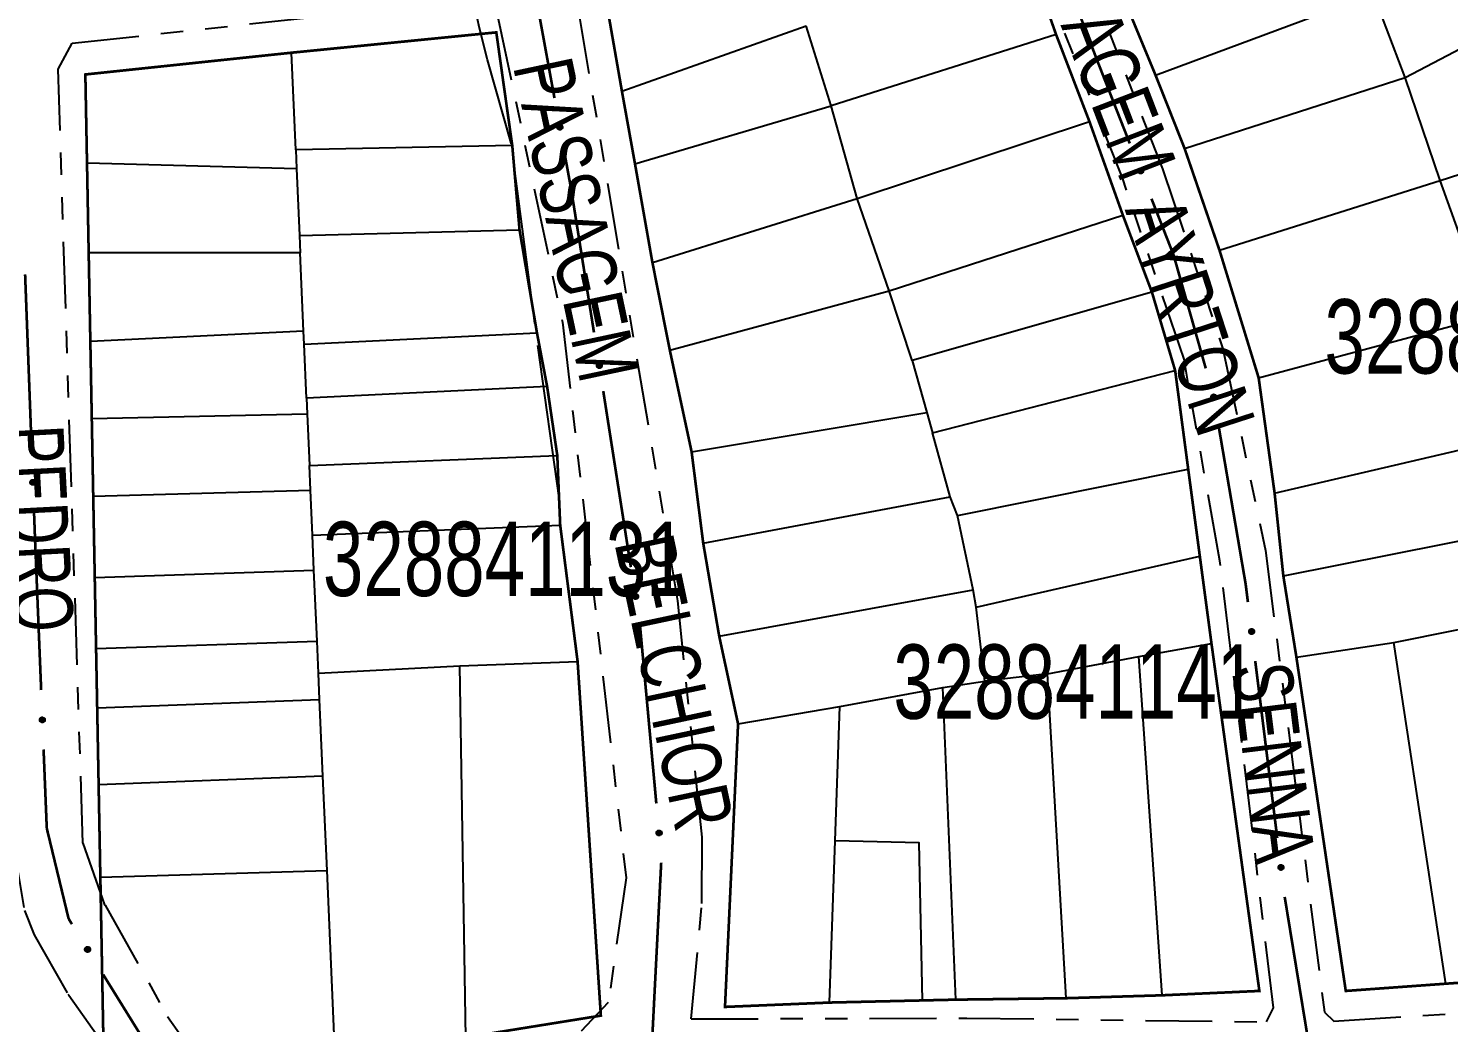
# Model space of a CAD drawing. Extents: x 203604 to 204690, y 4848469 to 4850418.
# Drawn here: x 203683.2 to 203778.7, y 4849737 to 4849803.9 of the extents above; entities that cross this region are included whole.
import ezdxf

# ---------------------------------------------------------------- set-up
doc = ezdxf.new("R2010")
doc.units = 0
doc.header["$LTSCALE"] = 1.5
doc.header["$MEASUREMENT"] = 0
doc.linetypes.add('TRACO_05', pattern=[11, 7, -1, 0.5, -1, 0.5, -1])
doc.linetypes.add('TRACO_25', pattern=[8, 3, -1, 1, -1, 1, -1])
for name, color, linetype in [('CD_MALHA_LOTES', 7, 'CONTINUOUS'), ('CD_TXT_QUADRA', 2, 'CONTINUOUS'), ('HD-VALAS-DRENOS', 170, 'CONTINUOUS'), ('RU-QUADRA', 210, 'CONTINUOUS'), ('SV-EIXO-RUA-N-PAV', 6, 'CONTINUOUS'), ('SV-RUA-NAO-PAV', 7, 'CONTINUOUS'), ('SV-TXT-VIA-ATUAL', 250, 'CONTINUOUS')]:
    doc.layers.add(name, color=color, linetype=linetype)
doc.styles.add('ARIAL', font='ARIAL.SHX')

msp = doc.modelspace()

# ---------------------------------------------------------------- linework, layer by layer
at = {"layer": 'CD_MALHA_LOTES', "linetype": 'Continuous', "flags": 128}
for points in [[(203750.369508, 4849809.052712), (203752.323382, 4849803.484172)], [(203775.818716, 4849800.602208), (203788.909671, 4849807.489613)], [(203759.0154, 4849800.748748), (203756.670752, 4849806.414982)], [(203759.0154, 4849800.748748), (203773.669454, 4849806.219595)], [(203775.818716, 4849800.602208), (203773.669454, 4849806.219595)], [(203722.038337, 4849805.82882), (203723.112968, 4849799.674118)], [(203700.887653, 4849802.263), (203714.662463, 4849803.630712)], [(203714.662463, 4849803.630712), (203715.737094, 4849796.010604)], [(203723.112968, 4849799.674118), (203735.520067, 4849804.070334)], [(203737.18086, 4849798.697181), (203735.520067, 4849804.070334)], [(203752.323382, 4849803.484172), (203737.18086, 4849798.697181)], [(203754.570337, 4849797.62255), (203752.323382, 4849803.484172)], [(203700.887653, 4849802.263), (203687.015148, 4849800.797595)], [(203701.17068, 4849795.729784), (203700.887653, 4849802.263)], [(203687.015148, 4849800.797595), (203687.126418, 4849794.840358)], [(203760.969274, 4849795.815217), (203759.0154, 4849800.748748)], [(203760.969274, 4849795.815217), (203775.818716, 4849800.602208)], [(203778.163364, 4849793.665955), (203775.818716, 4849800.602208)], [(203723.112968, 4849799.674118), (203723.992211, 4849794.789433)], [(203723.992211, 4849794.789433), (203737.18086, 4849798.697181)], [(203738.939346, 4849792.444784), (203737.18086, 4849798.697181)], [(203738.939346, 4849792.444784), (203754.570337, 4849797.62255)], [(203756.817292, 4849791.321307), (203754.570337, 4849797.62255)], [(203778.163364, 4849793.665955), (203792.719725, 4849798.355253)], [(203715.737094, 4849796.010604), (203701.17068, 4849795.729784)], [(203701.17068, 4849795.729784), (203701.225779, 4849794.457921)], [(203716.225563, 4849790.34437), (203715.737094, 4849796.010604)], [(203763.313923, 4849788.976658), (203760.969274, 4849795.815217)], [(203687.126418, 4849794.840358), (203701.225779, 4849794.457921)], [(203687.126418, 4849794.840358), (203687.239581, 4849788.781813)], [(203723.992211, 4849794.789433), (203725.164536, 4849788.146262)], [(203701.225779, 4849794.457921), (203701.420645, 4849789.959756)], [(203763.313923, 4849788.976658), (203778.163364, 4849793.665955)], [(203779.921851, 4849788.781271), (203778.163364, 4849793.665955)], [(203725.164536, 4849788.146262), (203738.939346, 4849792.444784)], [(203741.088608, 4849786.241235), (203738.939346, 4849792.444784)], [(203741.088608, 4849786.241235), (203756.817292, 4849791.321307)], [(203758.771166, 4849786.143541), (203756.817292, 4849791.321307)], [(203701.420645, 4849789.959756), (203716.225563, 4849790.34437)], [(203701.420645, 4849789.959756), (203701.471337, 4849788.789628)], [(203716.225563, 4849790.34437), (203717.397887, 4849783.408118)], [(203765.951653, 4849780.379613), (203763.313923, 4849788.976658)], [(203701.471337, 4849788.789628), (203687.239581, 4849788.781813)], [(203687.239581, 4849788.781813), (203687.350919, 4849782.820928)], [(203701.699814, 4849783.515602), (203701.471337, 4849788.789628)], [(203725.164536, 4849788.146262), (203726.33686, 4849782.235793)], [(203726.33686, 4849782.235793), (203741.088608, 4849786.241235)], [(203742.651707, 4849781.551937), (203741.088608, 4849786.241235)], [(203758.771166, 4849786.143541), (203742.651707, 4849781.551937)], [(203760.334265, 4849780.868082), (203758.771166, 4849786.143541)], [(203765.951653, 4849780.379613), (203781.582644, 4849784.580442)], [(203701.699814, 4849783.515602), (203687.350919, 4849782.820928)], [(203701.737833, 4849782.638006), (203701.699814, 4849783.515602)], [(203701.737833, 4849782.638006), (203717.397887, 4849783.408118)], [(203717.397887, 4849783.408118), (203718.081743, 4849779.793451)], [(203687.447597, 4849777.644968), (203687.350919, 4849782.820928)], [(203701.894681, 4849779.017437), (203701.737833, 4849782.638006)], [(203726.33686, 4849782.235793), (203727.802265, 4849775.397235)], [(203742.651707, 4849781.551937), (203743.628644, 4849778.034964)], [(203744.019418, 4849776.667253), (203760.334265, 4849780.868082)], [(203761.213508, 4849774.22491), (203760.334265, 4849780.868082)], [(203767.026283, 4849772.612964), (203765.951653, 4849780.379613)], [(203718.081743, 4849779.793451), (203701.894681, 4849779.017437)], [(203718.765599, 4849775.153), (203718.081743, 4849779.793451)], [(203701.894681, 4849779.017437), (203701.941148, 4849777.94482)], [(203687.447597, 4849777.644968), (203701.941148, 4849777.94482)], [(203687.545254, 4849772.41653), (203687.447597, 4849777.644968)], [(203701.941148, 4849777.94482), (203702.091842, 4849774.466293)], [(203727.802265, 4849775.397235), (203743.628644, 4849778.034964)], [(203743.628644, 4849778.034964), (203744.019418, 4849776.667253)], [(203745.191743, 4849772.36873), (203744.019418, 4849776.667253)], [(203767.026283, 4849772.612964), (203784.220373, 4849776.618406)], [(203702.091842, 4849774.466293), (203718.765599, 4849775.153)], [(203718.765599, 4849775.153), (203718.960986, 4849770.463703)], [(203727.802265, 4849775.397235), (203728.583815, 4849769.242532)], [(203702.163655, 4849772.808611), (203702.091842, 4849774.466293)], [(203745.680211, 4849771.098712), (203761.213508, 4849774.22491)], [(203761.995058, 4849768.363289), (203761.213508, 4849774.22491)], [(203687.545254, 4849772.41653), (203702.163655, 4849772.808611)], [(203702.294974, 4849769.777331), (203702.163655, 4849772.808611)], [(203687.647438, 4849766.945767), (203687.545254, 4849772.41653)], [(203728.583815, 4849769.242532), (203745.191743, 4849772.36873)], [(203745.680211, 4849771.098712), (203745.191743, 4849772.36873)], [(203767.612445, 4849767.044424), (203767.026283, 4849772.612964)], [(203746.754842, 4849766.116334), (203745.680211, 4849771.098712)], [(203702.294974, 4849769.777331), (203718.960986, 4849770.463703)], [(203718.960986, 4849770.463703), (203720.13331, 4849761.280496)], [(203767.612445, 4849767.044424), (203785.783472, 4849770.659091)], [(203702.39654, 4849767.43285), (203702.294974, 4849769.777331)], [(203728.583815, 4849769.242532), (203729.658445, 4849762.990136)], [(203746.950229, 4849764.944009), (203761.995058, 4849768.363289)], [(203762.776608, 4849762.501667), (203761.995058, 4849768.363289)], [(203687.647438, 4849766.945767), (203702.39654, 4849767.43285)], [(203702.604079, 4849762.642153), (203702.39654, 4849767.43285)], [(203768.491689, 4849761.573577), (203767.612445, 4849767.044424)], [(203687.736853, 4849762.158621), (203687.647438, 4849766.945767)], [(203729.658445, 4849762.990136), (203746.754842, 4849766.116334)], [(203746.950229, 4849764.944009), (203746.754842, 4849766.116334)], [(203775.037166, 4849762.550514), (203787.639653, 4849765.09055)], [(203747.536391, 4849759.961631), (203746.950229, 4849764.944009)], [(203687.736853, 4849762.158621), (203702.604079, 4849762.642153)], [(203702.697197, 4849760.492694), (203702.604079, 4849762.642153)], [(203729.658445, 4849762.990136), (203730.928463, 4849757.079667)], [(203757.891923, 4849761.622424), (203762.776608, 4849762.501667)], [(203762.776608, 4849762.501667), (203766.000499, 4849739.104028)], [(203768.491689, 4849761.573577), (203775.037166, 4849762.550514)], [(203778.554139, 4849739.592496), (203775.037166, 4849762.550514)], [(203687.811675, 4849758.152753), (203687.736853, 4849762.158621)], [(203712.220121, 4849760.987415), (203720.13331, 4849761.280496)], [(203720.13331, 4849761.280496), (203721.696409, 4849737.443235)], [(203751.73722, 4849760.4501), (203757.891923, 4849761.622424)], [(203759.455022, 4849738.810946), (203757.891923, 4849761.622424)], [(203771.813274, 4849739.104028), (203768.491689, 4849761.573577)], [(203702.697197, 4849760.492694), (203712.220121, 4849760.987415)], [(203702.773417, 4849758.733277), (203702.697197, 4849760.492694)], [(203712.610896, 4849735.977829), (203712.220121, 4849760.987415)], [(203751.73722, 4849760.4501), (203747.536391, 4849759.961631)], [(203753.007238, 4849738.615559), (203751.73722, 4849760.4501)], [(203737.767022, 4849758.251991), (203744.703274, 4849759.522009)], [(203744.703274, 4849759.522009), (203747.536391, 4849759.961631)], [(203745.582517, 4849738.517865), (203744.703274, 4849759.522009)], [(203687.811675, 4849758.152753), (203702.773417, 4849758.733277)], [(203702.99767, 4849753.556762), (203702.773417, 4849758.733277)], [(203687.908421, 4849752.973145), (203687.811675, 4849758.152753)], [(203730.928463, 4849757.079667), (203737.767022, 4849758.251991)], [(203737.456508, 4849749.202714), (203737.767022, 4849758.251991)], [(203730.928463, 4849757.079667), (203730.04922, 4849738.029397)], [(203702.99767, 4849753.556762), (203687.908421, 4849752.973145)], [(203688.024286, 4849746.769934), (203687.908421, 4849752.973145)], [(203703.272798, 4849747.205894), (203702.99767, 4849753.556762)], [(203737.083166, 4849738.322478), (203737.456508, 4849749.202714)], [(203743.339685, 4849738.466306), (203743.120622, 4849749.080008), (203737.456508, 4849749.202714)], [(203688.024286, 4849746.769934), (203703.272798, 4849747.205894)], [(203703.818464, 4849734.610118), (203703.272798, 4849747.205894)], [(203688.285166, 4849732.802784), (203688.024286, 4849746.769934)], [(203795.357454, 4849740.76482), (203778.554139, 4849739.592496)], [(203778.554139, 4849739.592496), (203771.813274, 4849739.104028)], [(203730.04922, 4849738.029397), (203737.083166, 4849738.322478)], [(203737.083166, 4849738.322478), (203743.339685, 4849738.466306)], [(203743.339685, 4849738.466306), (203745.582517, 4849738.517865)], [(203745.582517, 4849738.517865), (203753.007238, 4849738.615559)], [(203753.007238, 4849738.615559), (203759.455022, 4849738.810946)], [(203766.000499, 4849739.104028), (203759.455022, 4849738.810946)], [(203721.696409, 4849737.443235), (203712.610896, 4849735.977829)]]:
    msp.add_lwpolyline(points, dxfattribs=at)
at = {"layer": 'HD-VALAS-DRENOS', "linetype": 'TRACO_05'}
msp.add_polyline3d([(203718.92, 4849772.15, 6), (203717.23, 4849784.23, 5.94), (203715.66, 4849796.18, 5.87), (203714.07, 4849801.78, 5.88), (203713.53, 4849803.91, 5.88), (203713, 4849806.31, 5.88), (203711.25, 4849813.3, 5.86)], dxfattribs=at)
at = {"layer": 'RU-QUADRA', "linetype": 'Continuous', "const_width": 0.18, "flags": 128}
for points in [[(203782.657274, 4849821.069036), (203778.554139, 4849831.522262), (203765.951653, 4849826.735271), (203750.80913, 4849820.678262), (203753.935328, 4849813.058154), (203756.670752, 4849806.414982), (203759.0154, 4849800.748748), (203760.969274, 4849795.815217), (203763.313923, 4849788.976658), (203765.951653, 4849780.379613), (203767.026283, 4849772.612964), (203767.612445, 4849767.044424), (203768.491689, 4849761.573577), (203771.813274, 4849739.104028), (203778.554139, 4849739.592496), (203795.357454, 4849740.76482)], [(203722.038337, 4849805.82882), (203723.112968, 4849799.674118), (203723.992211, 4849794.789433), (203725.164536, 4849788.146262), (203726.33686, 4849782.235793), (203727.802265, 4849775.397235), (203728.583815, 4849769.242532), (203729.658445, 4849762.990136), (203730.928463, 4849757.079667), (203730.04922, 4849738.029397), (203737.083166, 4849738.322478), (203745.582517, 4849738.517865), (203753.007238, 4849738.615559), (203759.455022, 4849738.810946), (203766.000499, 4849739.104028), (203762.776608, 4849762.501667), (203761.995058, 4849768.363289), (203761.213508, 4849774.22491), (203760.334265, 4849780.868082), (203758.771166, 4849786.143541), (203756.817292, 4849791.321307), (203754.570337, 4849797.62255), (203752.323382, 4849803.484172), (203750.369508, 4849809.052712)]]:
    msp.add_lwpolyline(points, dxfattribs=at)
msp.add_lwpolyline([(203714.662463, 4849803.630712), (203715.737094, 4849796.010604), (203716.225563, 4849790.34437), (203717.397887, 4849783.408118), (203718.081743, 4849779.793451), (203718.765599, 4849775.153), (203718.960986, 4849770.463703), (203720.13331, 4849761.280496), (203721.696409, 4849737.443235), (203712.610896, 4849735.977829), (203703.818464, 4849734.610118), (203688.285166, 4849732.802784), (203688.024286, 4849746.769934), (203687.908421, 4849752.973145), (203687.811675, 4849758.152753), (203687.736853, 4849762.158621), (203687.647438, 4849766.945767), (203687.545254, 4849772.41653), (203687.447597, 4849777.644968), (203687.350919, 4849782.820928), (203687.239581, 4849788.781813), (203687.126418, 4849794.840358), (203687.015148, 4849800.797595), (203700.887653, 4849802.263)], close=True, dxfattribs=at)
at = {"layer": 'SV-EIXO-RUA-N-PAV', "const_width": 0.18}
for points in [[(203716.63, 4849809.85), (203718.575829, 4849799.211114)], [(203752.942917, 4849807.344182), (203755.089664, 4849801.741372)], [(203755.089664, 4849801.741372), (203755.14, 4849801.61)], [(203755.14, 4849801.61), (203757.28052, 4849796.155668)], [(203719.295483, 4849795.276385), (203719.65531, 4849793.30902)], [(203719.65531, 4849793.30902), (203719.71, 4849793.01)], [(203719.71, 4849793.01), (203721.234289, 4849783.434544)], [(203758.741797, 4849792.432139), (203760.203074, 4849788.70861)], [(203760.203074, 4849788.70861), (203760.23, 4849788.64)], [(203760.23, 4849788.64), (203762.393604, 4849781.014714)], [(203683.411603, 4849775.342311), (203682.962566, 4849787.333907)], [(203721.858891, 4849779.483614), (203723.716169, 4849767.628214)], [(203763.261479, 4849777.115846), (203764.946825, 4849767.258889)], [(203683.63, 4849769.51), (203683.561282, 4849771.345112)], [(203683.636636, 4849769.346533), (203683.63, 4849769.51)], [(203684.042263, 4849759.354763), (203683.636636, 4849769.346533)], [(203764.946825, 4849767.258889), (203765.08, 4849766.48)], [(203765.08, 4849766.48), (203765.229351, 4849765.279446)], [(203724.333103, 4849763.676146), (203725.428448, 4849751.726241)], [(203765.723153, 4849761.310043), (203767.204557, 4849749.401834)], [(203684.42, 4849750.05), (203684.204514, 4849755.358055)], [(203684.581332, 4849749.381623), (203684.42, 4849750.05)], [(203685.89, 4849743.96), (203684.581332, 4849749.381623)], [(203725.75686, 4849747.742197), (203725.146002, 4849735.757755)], [(203767.704017, 4849745.433246), (203769.319069, 4849735.564527)], [(203686.112625, 4849743.600711), (203685.89, 4849743.96)], [(203694.54, 4849730), (203688.219469, 4849740.200534)]]:
    msp.add_lwpolyline(points, dxfattribs=at)
at = {"layer": 'SV-EIXO-RUA-N-PAV'}
for points in [[(203719.01809, 4849797.40489), (203719.058721, 4849797.377666), (203719.088075, 4849797.34596), (203719.104946, 4849797.312469), (203719.112137, 4849797.278986), (203719.115636, 4849797.243903), (203719.11136, 4849797.207754), (203719.097727, 4849797.168684), (203719.070703, 4849797.127734), (203719.036247, 4849797.099799), (203719.004297, 4849797.081502), (203718.969815, 4849797.071993), (203718.935677, 4849797.069165), (203718.898274, 4849797.074848), (203718.858815, 4849797.089051), (203718.818296, 4849797.117221), (203718.789732, 4849797.148502), (203718.774264, 4849797.181325), (203718.764924, 4849797.216051), (203718.761781, 4849797.251911), (203718.766183, 4849797.287371), (203718.780555, 4849797.327075), (203718.808888, 4849797.366699), (203718.839762, 4849797.395544), (203718.872359, 4849797.411469), (203718.906754, 4849797.419894), (203718.941899, 4849797.423832), (203718.978416, 4849797.421046), (203719.01809, 4849797.40489)], [(203758.061142, 4849794.467868), (203758.106241, 4849794.448946), (203758.141133, 4849794.423461), (203758.164117, 4849794.393829), (203758.177599, 4849794.362349), (203758.187765, 4849794.328589), (203758.190505, 4849794.292291), (203758.184621, 4849794.251331), (203758.165958, 4849794.205956), (203758.137502, 4849794.171929), (203758.109657, 4849794.147842), (203758.07764, 4849794.131893), (203758.044679, 4849794.122567), (203758.00688, 4849794.120968), (203757.965429, 4849794.127335), (203757.920258, 4849794.147207), (203757.886222, 4849794.172426), (203757.864744, 4849794.201671), (203757.848914, 4849794.23396), (203757.838949, 4849794.26855), (203757.836465, 4849794.304196), (203757.842951, 4849794.34592), (203757.863155, 4849794.390244), (203757.88792, 4849794.424477), (203757.916856, 4849794.446361), (203757.948995, 4849794.46123), (203757.982732, 4849794.471837), (203758.019105, 4849794.47611), (203758.061142, 4849794.467868)], [(203721.676516, 4849781.358987), (203721.71644, 4849781.330735), (203721.744975, 4849781.298291), (203721.760987, 4849781.26438), (203721.767322, 4849781.230725), (203721.769925, 4849781.195565), (203721.764729, 4849781.159536), (203721.750104, 4849781.120826), (203721.722045, 4849781.080579), (203721.686887, 4849781.053531), (203721.654482, 4849781.036055), (203721.619769, 4849781.027428), (203721.585569, 4849781.025472), (203721.548324, 4849781.032107), (203721.50924, 4849781.047311), (203721.469452, 4849781.076505), (203721.441695, 4849781.108504), (203721.427069, 4849781.141711), (203721.418617, 4849781.176664), (203721.41639, 4849781.212592), (203721.421694, 4849781.247929), (203721.437073, 4849781.287253), (203721.466408, 4849781.326142), (203721.498007, 4849781.354191), (203721.531, 4849781.369279), (203721.565599, 4849781.376825), (203721.600833, 4849781.379865), (203721.637267, 4849781.376149), (203721.676516, 4849781.358987)], [(203763.0087, 4849779.247415), (203763.049014, 4849779.219724), (203763.077999, 4849779.18768), (203763.094482, 4849779.153996), (203763.101286, 4849779.120433), (203763.104379, 4849779.085312), (203763.099686, 4849779.049214), (203763.085602, 4849779.010304), (203763.058107, 4849778.969669), (203763.02333, 4849778.942134), (203762.991171, 4849778.924208), (203762.956582, 4849778.915098), (203762.922413, 4849778.912665), (203762.885078, 4849778.91878), (203762.845786, 4849778.933437), (203762.805595, 4849778.962074), (203762.777394, 4849778.993683), (203762.762307, 4849779.026682), (203762.753369, 4849779.061514), (203762.75064, 4849779.097408), (203762.755452, 4849779.132815), (203762.770281, 4849779.17235), (203762.79907, 4849779.211644), (203762.830276, 4849779.24013), (203762.863055, 4849779.255677), (203762.897545, 4849779.263705), (203762.932733, 4849779.267236), (203762.969216, 4849779.264028), (203763.0087, 4849779.247415)], [(203683.381816, 4849773.196013), (203683.345495, 4849773.228766), (203683.320976, 4849773.264344), (203683.309067, 4849773.299903), (203683.306737, 4849773.33407), (203683.30829, 4849773.369293), (203683.317691, 4849773.404459), (203683.33677, 4849773.441179), (203683.369371, 4849773.477844), (203683.407468, 4849773.500566), (203683.441705, 4849773.514106), (203683.477192, 4849773.518588), (203683.511384, 4849773.516506), (203683.54759, 4849773.505533), (203683.584613, 4849773.485834), (203683.620688, 4849773.452161), (203683.644486, 4849773.417117), (203683.655102, 4849773.38242), (203683.659381, 4849773.346715), (203683.657365, 4849773.310774), (203683.647938, 4849773.276307), (203683.628037, 4849773.239066), (203683.59433, 4849773.2039), (203683.559648, 4849773.179766), (203683.52511, 4849773.168666), (203683.489863, 4849773.165244), (203683.454516, 4849773.166372), (203683.418772, 4849773.17435), (203683.381816, 4849773.196013)], [(203724.112231, 4849765.811301), (203724.152155, 4849765.783049), (203724.18069, 4849765.750605), (203724.196702, 4849765.716694), (203724.203037, 4849765.683039), (203724.20564, 4849765.647879), (203724.200444, 4849765.61185), (203724.185819, 4849765.57314), (203724.15776, 4849765.532892), (203724.122603, 4849765.505845), (203724.090197, 4849765.488369), (203724.055484, 4849765.479742), (203724.021285, 4849765.477786), (203723.984039, 4849765.484421), (203723.944955, 4849765.499625), (203723.905167, 4849765.528819), (203723.87741, 4849765.560818), (203723.862784, 4849765.594025), (203723.854332, 4849765.628978), (203723.852105, 4849765.664906), (203723.85741, 4849765.700243), (203723.872789, 4849765.739567), (203723.902123, 4849765.778456), (203723.933723, 4849765.806504), (203723.966715, 4849765.821593), (203724.001314, 4849765.829138), (203724.036548, 4849765.832178), (203724.072982, 4849765.828463), (203724.112231, 4849765.811301)], [(203765.567753, 4849763.450916), (203765.606763, 4849763.421416), (203765.634258, 4849763.388085), (203765.649189, 4849763.353685), (203765.654457, 4849763.319847), (203765.655947, 4849763.284621), (203765.649613, 4849763.248775), (203765.633772, 4849763.210547), (203765.604454, 4849763.171207), (203765.568459, 4849763.145285), (203765.535516, 4849763.128842), (203765.500548, 4849763.121318), (203765.466304, 4849763.120444), (203765.429286, 4849763.128254), (203765.390703, 4849763.144686), (203765.351858, 4849763.175124), (203765.325127, 4849763.207985), (203765.311559, 4849763.241638), (203765.304217, 4849763.27684), (203765.303127, 4849763.312821), (203765.309546, 4849763.347973), (203765.326161, 4849763.386791), (203765.356711, 4849763.424732), (203765.389182, 4849763.451768), (203765.422635, 4849763.465805), (203765.457455, 4849763.472253), (203765.492768, 4849763.474177), (203765.529066, 4849763.46931), (203765.567753, 4849763.450916)], [(203684.019226, 4849757.208382), (203683.982803, 4849757.241021), (203683.958172, 4849757.276521), (203683.946152, 4849757.312043), (203683.943714, 4849757.346202), (203683.945156, 4849757.38143), (203683.954446, 4849757.416626), (203683.97341, 4849757.453405), (203684.005895, 4849757.490173), (203684.04392, 4849757.513014), (203684.078115, 4849757.526662), (203684.113588, 4849757.531255), (203684.147786, 4849757.529281), (203684.184026, 4849757.518422), (203684.221111, 4849757.49884), (203684.257292, 4849757.46528), (203684.2812, 4849757.430311), (203684.291925, 4849757.395647), (203684.296316, 4849757.359956), (203684.294413, 4849757.324009), (203684.285094, 4849757.289513), (203684.265311, 4849757.25221), (203684.231714, 4849757.216938), (203684.197109, 4849757.192694), (203684.162605, 4849757.181486), (203684.12737, 4849757.177953), (203684.092019, 4849757.17897), (203684.056251, 4849757.186836), (203684.019226, 4849757.208382)], [(203725.707511, 4849749.887719), (203725.745546, 4849749.856973), (203725.771949, 4849749.82277), (203725.785759, 4849749.787905), (203725.789929, 4849749.753914), (203725.790278, 4849749.718659), (203725.782789, 4849749.683036), (203725.765718, 4849749.645341), (203725.735143, 4849749.60697), (203725.698328, 4849749.582226), (203725.664871, 4849749.566858), (203725.629677, 4849749.560469), (203725.595423, 4849749.560703), (203725.558678, 4849749.569706), (203725.520646, 4849749.587379), (203725.482806, 4849749.619057), (203725.457152, 4849749.652766), (203725.44468, 4849749.68684), (203725.438481, 4849749.722262), (203725.438555, 4849749.758259), (203725.446109, 4849749.793184), (203725.463971, 4849749.831444), (203725.495732, 4849749.868378), (203725.529061, 4849749.894348), (203725.562951, 4849749.907296), (203725.597961, 4849749.912614), (203725.633318, 4849749.913394), (203725.66944, 4849749.907356), (203725.707511, 4849749.887719)], [(203767.542958, 4849747.573304), (203767.581968, 4849747.543804), (203767.609463, 4849747.510473), (203767.624394, 4849747.476073), (203767.629662, 4849747.442235), (203767.631152, 4849747.407009), (203767.624819, 4849747.371163), (203767.608977, 4849747.332935), (203767.579659, 4849747.293595), (203767.543664, 4849747.267673), (203767.510722, 4849747.25123), (203767.475753, 4849747.243706), (203767.441509, 4849747.242832), (203767.404492, 4849747.250642), (203767.365908, 4849747.267074), (203767.327063, 4849747.297512), (203767.300332, 4849747.330373), (203767.286764, 4849747.364026), (203767.279422, 4849747.399228), (203767.278332, 4849747.435209), (203767.284752, 4849747.47036), (203767.301367, 4849747.509179), (203767.331916, 4849747.54712), (203767.364387, 4849747.574155), (203767.39784, 4849747.588193), (203767.432661, 4849747.594641), (203767.467973, 4849747.596565), (203767.504271, 4849747.591698), (203767.542958, 4849747.573304)], [(203687.148152, 4849741.720507), (203687.100385, 4849741.731013), (203687.06148, 4849741.749811), (203687.033544, 4849741.774828), (203687.014623, 4849741.803372), (203686.998554, 4849741.834754), (203686.989333, 4849741.869968), (203686.987757, 4849741.911319), (203686.99796, 4849741.959309), (203687.019835, 4849741.997898), (203687.042897, 4849742.026598), (203687.071525, 4849742.048042), (203687.102272, 4849742.063142), (203687.139168, 4849742.07151), (203687.181088, 4849742.072698), (203687.229096, 4849742.061271), (203687.267111, 4849742.042581), (203687.293496, 4849742.017673), (203687.314873, 4849741.988756), (203687.330894, 4849741.956521), (203687.339745, 4849741.921902), (203687.340866, 4849741.879692), (203687.328959, 4849741.832458), (203687.310751, 4849741.79433), (203687.286221, 4849741.767602), (203687.257278, 4849741.747197), (203687.225998, 4849741.730698), (203687.190986, 4849741.719955), (203687.148152, 4849741.720507)]]:
    msp.add_lwpolyline(points, close=True, dxfattribs=at)
for points in [[(203718.761781, 4849797.251911), (203718.789732, 4849797.148502)], [(203718.765388, 4849797.265486), (203718.802378, 4849797.139085)], [(203718.766183, 4849797.287371), (203718.818296, 4849797.117221)], [(203718.7767, 4849797.302234), (203718.836703, 4849797.110684)], [(203718.780555, 4849797.327075), (203718.858815, 4849797.089051)], [(203718.796917, 4849797.343385), (203718.877494, 4849797.084852)], [(203718.808888, 4849797.366699), (203718.898274, 4849797.074848)], [(203718.82373, 4849797.378806), (203718.915093, 4849797.07647)], [(203718.839762, 4849797.395544), (203718.935677, 4849797.069165)], [(203718.855928, 4849797.399954), (203718.95171, 4849797.073457)], [(203718.872359, 4849797.411469), (203718.969815, 4849797.071993)], [(203718.8896, 4849797.413048), (203718.98417, 4849797.078007)], [(203718.906754, 4849797.419894), (203719.004297, 4849797.081502)], [(203718.926086, 4849797.418334), (203719.021131, 4849797.095864)], [(203718.941899, 4849797.423832), (203719.036247, 4849797.099799)], [(203718.96087, 4849797.417761), (203719.053084, 4849797.118354)], [(203718.978416, 4849797.421046), (203719.070703, 4849797.127734)], [(203718.996636, 4849797.411818), (203719.08173, 4849797.151337)], [(203719.01809, 4849797.40489), (203719.097727, 4849797.168684)], [(203719.03962, 4849797.389162), (203719.102798, 4849797.195418)], [(203719.058721, 4849797.377666), (203719.11136, 4849797.207754)], [(203719.075532, 4849797.359664), (203719.110935, 4849797.234359)], [(203719.088075, 4849797.34596), (203719.115636, 4849797.243903)], [(203757.836465, 4849794.304196), (203757.920258, 4849794.147207)], [(203757.838949, 4849794.26855), (203757.886222, 4849794.172426)], [(203757.839884, 4849794.282565), (203757.900441, 4849794.16561)], [(203757.842951, 4849794.34592), (203757.965429, 4849794.127335)], [(203757.843934, 4849794.320801), (203757.939577, 4849794.144323)], [(203757.85588, 4849794.365066), (203757.984566, 4849794.126799)], [(203757.863155, 4849794.390244), (203758.00688, 4849794.120968)], [(203757.875398, 4849794.404975), (203758.023075, 4849794.125787)], [(203757.88792, 4849794.424477), (203758.044679, 4849794.122567)], [(203757.90294, 4849794.431907), (203758.05959, 4849794.129856)], [(203757.916856, 4849794.446361), (203758.07764, 4849794.131893)], [(203757.933473, 4849794.451219), (203758.090574, 4849794.14055)], [(203757.948995, 4849794.46123), (203758.109657, 4849794.147842)], [(203757.968267, 4849794.463408), (203758.123422, 4849794.165167)], [(203757.982732, 4849794.471837), (203758.137502, 4849794.171929)], [(203758.002515, 4849794.469519), (203758.150465, 4849794.19337)], [(203758.019105, 4849794.47611), (203758.165958, 4849794.205956)], [(203758.038756, 4849794.470549), (203758.172251, 4849794.231237)], [(203758.061142, 4849794.467868), (203758.184621, 4849794.251331)], [(203758.085289, 4849794.456562), (203758.184469, 4849794.278541)], [(203758.106241, 4849794.448946), (203758.190505, 4849794.292291)], [(203758.126194, 4849794.434504), (203758.184982, 4849794.31832)], [(203758.141133, 4849794.423461), (203758.187765, 4849794.328589)], [(203721.453846, 4849781.303141), (203721.527805, 4849781.042637)], [(203721.466408, 4849781.326142), (203721.548324, 4849781.032107)], [(203721.481554, 4849781.337867), (203721.565178, 4849781.0333)], [(203721.498007, 4849781.354191), (203721.585569, 4849781.025472)], [(203721.514281, 4849781.358187), (203721.601706, 4849781.029354)], [(203721.531, 4849781.369279), (203721.619769, 4849781.027428)], [(203721.548275, 4849781.370418), (203721.634272, 4849781.033075)], [(203721.565599, 4849781.376825), (203721.654482, 4849781.036055)], [(203721.584884, 4849781.374772), (203721.671676, 4849781.049984)], [(203721.600833, 4849781.379865), (203721.686887, 4849781.053531)], [(203721.619642, 4849781.373312), (203721.704192, 4849781.071652)], [(203721.637267, 4849781.376149), (203721.722045, 4849781.080579)], [(203721.655245, 4849781.366459), (203721.73367, 4849781.103893)], [(203721.676516, 4849781.358987), (203721.750104, 4849781.120826)], [(203721.697638, 4849781.342714), (203721.755855, 4849781.147422)], [(203721.71644, 4849781.330735), (203721.764729, 4849781.159536)], [(203721.732786, 4849781.312311), (203721.764982, 4849781.186144)], [(203721.744975, 4849781.298291), (203721.769925, 4849781.195565)], [(203721.41639, 4849781.212592), (203721.441695, 4849781.108504)], [(203721.420342, 4849781.226071), (203721.454097, 4849781.098767)], [(203721.421694, 4849781.247929), (203721.469452, 4849781.076505)], [(203721.432587, 4849781.262519), (203721.487686, 4849781.0695)], [(203721.437073, 4849781.287253), (203721.50924, 4849781.047311)], [(203762.75064, 4849779.097408), (203762.777394, 4849778.993683)], [(203762.754404, 4849779.110941), (203762.789931, 4849778.98412)], [(203762.755452, 4849779.132815), (203762.805595, 4849778.962074)], [(203762.76614, 4849779.147555), (203762.823925, 4849778.955324)], [(203762.770281, 4849779.17235), (203762.845786, 4849778.933437)], [(203762.786831, 4849779.18847), (203762.864415, 4849778.929023)], [(203762.79907, 4849779.211644), (203762.885078, 4849778.91878)], [(203762.814052, 4849779.223579), (203762.901915, 4849778.920207)], [(203762.830276, 4849779.24013), (203762.922413, 4849778.912665)], [(203762.846492, 4849779.244353), (203762.938494, 4849778.916772)], [(203762.863055, 4849779.255677), (203762.956582, 4849778.915098)], [(203762.880312, 4849779.257058), (203762.971005, 4849778.920946)], [(203762.897545, 4849779.263705), (203762.991171, 4849778.924208)], [(203762.916857, 4849779.261922), (203763.00817, 4849778.938375)], [(203762.932733, 4849779.267236), (203763.02333, 4849778.942134)], [(203762.951632, 4849779.260946), (203763.04038, 4849778.960494)], [(203762.969216, 4849779.264028), (203763.058107, 4849778.969669)], [(203762.987327, 4849779.25459), (203763.069406, 4849778.993144)], [(203763.0087, 4849779.247415), (203763.085602, 4849779.010304)], [(203763.030047, 4849779.231439), (203763.090982, 4849779.036978)], [(203763.049014, 4849779.219724), (203763.099686, 4849779.049214)], [(203763.065616, 4849779.201528), (203763.099568, 4849779.075823)], [(203763.077999, 4849779.18768), (203763.104379, 4849779.085312)], [(203683.320976, 4849773.264344), (203683.30829, 4849773.369293)], [(203683.331431, 4849773.248987), (203683.314308, 4849773.378066)], [(203683.345495, 4849773.228766), (203683.317691, 4849773.404459)], [(203683.362757, 4849773.214658), (203683.327928, 4849773.415444)], [(203683.381816, 4849773.196013), (203683.33677, 4849773.441179)], [(203683.40206, 4849773.186089), (203683.355082, 4849773.45606)], [(203683.418772, 4849773.17435), (203683.369371, 4849773.477844)], [(203683.436608, 4849773.175093), (203683.38815, 4849773.484608)], [(203683.454516, 4849773.166372), (203683.407468, 4849773.500566)], [(203683.470953, 4849773.169552), (203683.42299, 4849773.502298)], [(203683.489863, 4849773.165244), (203683.441705, 4849773.514106)], [(203683.50782, 4849773.169567), (203683.462125, 4849773.514688)], [(203683.52511, 4849773.168666), (203683.477192, 4849773.518588)], [(203683.543018, 4849773.177712), (203683.494902, 4849773.514549)], [(203683.559648, 4849773.179766), (203683.511384, 4849773.516506)], [(203683.577909, 4849773.194039), (203683.530712, 4849773.506332)], [(203683.59433, 4849773.2039), (203683.54759, 4849773.505533)], [(203683.609511, 4849773.225263), (203683.566727, 4849773.49266)], [(203683.628037, 4849773.239066), (203683.584613, 4849773.485834)], [(203683.635404, 4849773.263101), (203683.603405, 4849773.461262)], [(203683.647938, 4849773.276307), (203683.620688, 4849773.452161)], [(203683.651854, 4849773.297854), (203683.633316, 4849773.428245)], [(203683.657365, 4849773.310774), (203683.644486, 4849773.417117)], [(203723.852105, 4849765.664906), (203723.87741, 4849765.560818)], [(203723.856057, 4849765.678385), (203723.889812, 4849765.551081)], [(203723.85741, 4849765.700243), (203723.905167, 4849765.528819)], [(203723.868302, 4849765.714833), (203723.923401, 4849765.521814)], [(203723.872789, 4849765.739567), (203723.944955, 4849765.499625)], [(203723.889561, 4849765.755454), (203723.96352, 4849765.494951)], [(203723.902123, 4849765.778456), (203723.984039, 4849765.484421)], [(203723.917269, 4849765.790181), (203724.000893, 4849765.485613)], [(203723.933723, 4849765.806504), (203724.021285, 4849765.477786)], [(203723.949996, 4849765.810501), (203724.037422, 4849765.481668)], [(203723.966715, 4849765.821593), (203724.055484, 4849765.479742)], [(203723.98399, 4849765.822732), (203724.069987, 4849765.485388)], [(203724.001314, 4849765.829138), (203724.090197, 4849765.488369)], [(203724.0206, 4849765.827086), (203724.107392, 4849765.502298)], [(203724.036548, 4849765.832178), (203724.122603, 4849765.505845)], [(203724.055358, 4849765.825626), (203724.139907, 4849765.523966)], [(203724.072982, 4849765.828463), (203724.15776, 4849765.532892)], [(203724.09096, 4849765.818773), (203724.169386, 4849765.556207)], [(203724.112231, 4849765.811301), (203724.185819, 4849765.57314)], [(203724.133353, 4849765.795028), (203724.191571, 4849765.599736)], [(203724.152155, 4849765.783049), (203724.200444, 4849765.61185)], [(203724.168502, 4849765.764624), (203724.200697, 4849765.638457)], [(203724.18069, 4849765.750605), (203724.20564, 4849765.647879)], [(203765.303127, 4849763.312821), (203765.325127, 4849763.207985)], [(203765.307503, 4849763.326169), (203765.337215, 4849763.197861)], [(203765.309546, 4849763.347973), (203765.351858, 4849763.175124)], [(203765.320895, 4849763.362211), (203765.369862, 4849763.167546)], [(203765.326161, 4849763.386791), (203765.390703, 4849763.144686)], [(203765.343428, 4849763.40214), (203765.409111, 4849763.139428)], [(203765.356711, 4849763.424732), (203765.429286, 4849763.128254)], [(203765.37222, 4849763.435973), (203765.44617, 4849763.128913)], [(203765.389182, 4849763.451768), (203765.466304, 4849763.120444)], [(203765.405574, 4849763.455247), (203765.482556, 4849763.123814)], [(203765.422635, 4849763.465805), (203765.500548, 4849763.121318)], [(203765.439938, 4849763.466397), (203765.515222, 4849763.126503)], [(203765.457455, 4849763.472253), (203765.535516, 4849763.128842)], [(203765.476666, 4849763.469591), (203765.553143, 4849763.14222)], [(203765.492768, 4849763.474177), (203765.568459, 4849763.145285)], [(203765.511361, 4849763.467032), (203765.586328, 4849763.162849)], [(203765.529066, 4849763.46931), (203765.604454, 4849763.171207)], [(203765.546729, 4849763.459057), (203765.616811, 4849763.194142)], [(203765.567753, 4849763.450916), (203765.633772, 4849763.210547)], [(203765.588349, 4849763.433983), (203765.640361, 4849763.236948)], [(203765.606763, 4849763.421416), (203765.649613, 4849763.248775)], [(203765.622519, 4849763.402483), (203765.650708, 4849763.275361)], [(203765.634258, 4849763.388085), (203765.655947, 4849763.284621)], [(203683.982803, 4849757.241021), (203683.954446, 4849757.416626)], [(203684.000109, 4849757.226967), (203683.964649, 4849757.427643)], [(203684.019226, 4849757.208382), (203683.97341, 4849757.453405)], [(203684.039501, 4849757.198522), (203683.991675, 4849757.468344)], [(203684.056251, 4849757.186836), (203684.005895, 4849757.490173)], [(203684.074085, 4849757.187635), (203684.024653, 4849757.496996)], [(203684.092019, 4849757.17897), (203684.04392, 4849757.513014)], [(203684.108446, 4849757.182202), (203684.059437, 4849757.514796)], [(203684.12737, 4849757.177953), (203684.078115, 4849757.526662)], [(203684.145313, 4849757.182333), (203684.098533, 4849757.527308)], [(203684.162605, 4849757.181486), (203684.113588, 4849757.531255)], [(203684.180485, 4849757.190589), (203684.13131, 4849757.527273)], [(203684.197109, 4849757.192694), (203684.147786, 4849757.529281)], [(203684.215325, 4849757.207025), (203684.167146, 4849757.519168)], [(203684.231714, 4849757.216938), (203684.184026, 4849757.518422)], [(203684.246828, 4849757.238348), (203684.203203, 4849757.50561)], [(203684.265311, 4849757.25221), (203684.221111, 4849757.49884)], [(203684.272602, 4849757.276267), (203684.23998, 4849757.474327)], [(203684.285094, 4849757.289513), (203684.257292, 4849757.46528)], [(203684.288943, 4849757.311072), (203684.269995, 4849757.441405)], [(203684.294413, 4849757.324009), (203684.2812, 4849757.430311)], [(203683.958172, 4849757.276521), (203683.945156, 4849757.38143)], [(203683.968675, 4849757.261198), (203683.951146, 4849757.390222)], [(203725.443361, 4849749.771458), (203725.468906, 4849749.642256)], [(203725.446109, 4849749.793184), (203725.482806, 4849749.619057)], [(203725.457912, 4849749.807048), (203725.500555, 4849749.610901)], [(203725.463971, 4849749.831444), (203725.520646, 4849749.587379)], [(203725.481726, 4849749.846227), (203725.538874, 4849749.581528)], [(203725.495732, 4849749.868378), (203725.558678, 4849749.569706)], [(203725.511597, 4849749.87911), (203725.575574, 4849749.569819)], [(203725.529061, 4849749.894348), (203725.595423, 4849749.560703)], [(203725.545557, 4849749.897296), (203725.611775, 4849749.563545)], [(203725.562951, 4849749.907296), (203725.629677, 4849749.560469)], [(203725.580263, 4849749.907328), (203725.644511, 4849749.565176)], [(203725.597961, 4849749.912614), (203725.664871, 4849749.566858)], [(203725.617076, 4849749.909332), (203725.682921, 4849749.579658)], [(203725.633318, 4849749.913394), (203725.698328, 4849749.582226)], [(203725.65167, 4849749.905652), (203725.716756, 4849749.599203)], [(203725.66944, 4849749.907356), (203725.735143, 4849749.60697)], [(203725.686761, 4849749.896536), (203725.748235, 4849749.629493)], [(203725.707511, 4849749.887719), (203725.765718, 4849749.645341)], [(203725.727549, 4849749.87013), (203725.773159, 4849749.671515)], [(203725.745546, 4849749.856973), (203725.782789, 4849749.683036)], [(203725.760681, 4849749.83754), (203725.784743, 4849749.709573)], [(203725.771949, 4849749.82277), (203725.790278, 4849749.718659)], [(203725.438555, 4849749.758259), (203725.457152, 4849749.652766)], [(203767.278332, 4849747.435209), (203767.300332, 4849747.330373)], [(203767.282708, 4849747.448556), (203767.31242, 4849747.320249)], [(203767.284752, 4849747.47036), (203767.327063, 4849747.297512)], [(203767.2961, 4849747.484598), (203767.345067, 4849747.289934)], [(203767.301367, 4849747.509179), (203767.365908, 4849747.267074)], [(203767.318633, 4849747.524528), (203767.384316, 4849747.261816)], [(203767.331916, 4849747.54712), (203767.404492, 4849747.250642)], [(203767.347426, 4849747.55836), (203767.421375, 4849747.251301)], [(203767.364387, 4849747.574155), (203767.441509, 4849747.242832)], [(203767.380779, 4849747.577635), (203767.457761, 4849747.246202)], [(203767.39784, 4849747.588193), (203767.475753, 4849747.243706)], [(203767.415143, 4849747.588785), (203767.490427, 4849747.248891)], [(203767.432661, 4849747.594641), (203767.510722, 4849747.25123)], [(203767.451872, 4849747.591979), (203767.528348, 4849747.264608)], [(203767.467973, 4849747.596565), (203767.543664, 4849747.267673)], [(203767.486566, 4849747.58942), (203767.561533, 4849747.285237)], [(203767.504271, 4849747.591698), (203767.579659, 4849747.293595)], [(203767.521934, 4849747.581445), (203767.592016, 4849747.31653)], [(203767.542958, 4849747.573304), (203767.608977, 4849747.332935)], [(203767.563554, 4849747.556371), (203767.615567, 4849747.359336)], [(203767.581968, 4849747.543804), (203767.624819, 4849747.371163)], [(203767.597724, 4849747.524871), (203767.625914, 4849747.397749)], [(203767.609463, 4849747.510473), (203767.631152, 4849747.407009)], [(203687.148152, 4849741.720507), (203686.987757, 4849741.911319)], [(203687.100385, 4849741.731013), (203686.989333, 4849741.869968)], [(203687.122366, 4849741.727287), (203686.992798, 4849741.884579)], [(203687.170654, 4849741.721893), (203686.996314, 4849741.933309)], [(203687.190986, 4849741.719955), (203686.99796, 4849741.959309)], [(203687.06148, 4849741.749811), (203686.998554, 4849741.834754)], [(203687.078161, 4849741.741633), (203686.999445, 4849741.845356)], [(203687.20612, 4849741.729422), (203687.010937, 4849741.974475)], [(203687.225998, 4849741.730698), (203687.019835, 4849741.997898)], [(203687.238712, 4849741.74159), (203687.03247, 4849742.00708)], [(203687.257278, 4849741.747197), (203687.042897, 4849742.026598)], [(203687.270748, 4849741.759835), (203687.060358, 4849742.037202)], [(203687.286221, 4849741.767602), (203687.071525, 4849742.048042)], [(203687.297312, 4849741.784321), (203687.088914, 4849742.053291)], [(203687.310751, 4849741.79433), (203687.102272, 4849742.063142)], [(203687.319563, 4849741.815766), (203687.124103, 4849742.063858)], [(203687.328959, 4849741.832458), (203687.139168, 4849742.07151)], [(203687.33159, 4849741.858533), (203687.162166, 4849742.069786)], [(203687.340866, 4849741.879692), (203687.181088, 4849742.072698)], [(203687.335383, 4849741.904225), (203687.209573, 4849742.060634)], [(203687.339745, 4849741.921902), (203687.229096, 4849742.061271)], [(203687.332494, 4849741.942566), (203687.251898, 4849742.04673)], [(203687.330894, 4849741.956521), (203687.267111, 4849742.042581)]]:
    msp.add_lwpolyline(points, dxfattribs=at)
at = {"layer": 'SV-RUA-NAO-PAV', "linetype": 'TRACO_25'}
for points in [[(203727.78, 4849737.22, 7.23), (203728.49, 4849744.98, 7.18), (203728.51, 4849749.45, 7.18), (203726.88, 4849765.36, 6.78), (203720.01, 4849806.28, 6.56), (203718.56, 4849814.1, 6.46), (203700.63, 4849809.94, 6.37), (203685.25, 4849808.18, 6.41), (203684.38, 4849809.54, 6.41), (203682.1, 4849844.3, 7.49), (203710.57, 4849847.58, 6.85), (203710.3, 4849854.29, 6.85), (203681.79, 4849851.26, 7.44), (203680.45, 4849857.25, 7.44), (203679.83, 4849870.8, 6.2), (203679.58, 4849883.44, 6.2), (203680.05, 4849889.28, 3.04), (203682.58, 4849893.55, 3.01), (203685.26, 4849894.65, 3.01), (203707.92, 4849896.09, 3.42), (203786.58, 4849900.06, 3.55)], [(203718.56, 4849814.1, 6.01), (203735.9, 4849821.63, 6), (203740.51, 4849822.97, 6), (203743.7, 4849823.34, 6), (203747.4, 4849822.12, 6), (203749.34, 4849820.33, 5.99), (203759.49, 4849794.45, 5.75), (203763.55, 4849782.32, 5.75), (203766.41, 4849768.75, 5.75), (203770.38, 4849737.67, 5.76), (203771.02, 4849737.06, 5.76), (203800.25, 4849738.96, 4.92), (203806.23, 4849739.96, 4.77), (203807.65, 4849740.87, 4.86), (203807.81, 4849748.6, 3.45), (203807.13, 4849759.15, 3.24), (203806.34, 4849763.94, 3.24)], [(203727.78, 4849737.22, 7.96), (203746.33, 4849737.28, 6.52), (203766.49, 4849737.02, 6.49), (203766.96, 4849737.96, 6.49), (203763.34, 4849768.06, 5.07), (203760.93, 4849781.64, 5.07), (203756.79, 4849793.83, 5.07), (203747.08, 4849818.25, 7.13), (203745.26, 4849819.92, 7.15), (203742.76, 4849820.16, 7.09), (203730.89, 4849816.24, 6.69), (203719.21, 4849810.85, 6.01)], [(203686.85, 4849749.06, 7.34), (203685.18, 4849801.15, 7.3), (203686.13, 4849802.9, 7.23), (203713.02, 4849805.82, 6.28), (203714.73, 4849804.85, 6.28), (203719.11, 4849784.13, 6.26), (203723.39, 4849746.71, 7.16), (203722.21, 4849738.36, 7.22)], [(203624.59, 4849726.81, 11.59), (203624.33, 4849744.98, 10.4), (203624.29, 4849767.05, 8.8), (203624.95, 4849775.07, 8.1), (203625.31, 4849781.8, 8), (203625.08, 4849796.33, 8), (203625, 4849802.38, 8), (203626.04, 4849803.3, 8), (203654.05, 4849802.13, 6.61), (203678.83, 4849801.72, 6.96), (203680.26, 4849800.67, 6.96), (203682.13, 4849749.17, 7.29), (203682.91, 4849744.51, 8.14), (203683.58, 4849742.89, 8.11), (203685.84, 4849738.89, 8.18), (203685.91, 4849738.81, 8.18), (203688.52, 4849735.13, 8.29)], [(203686.85, 4849749.06, 7.52), (203688.31, 4849744.89, 7.56), (203688.35, 4849744.88, 7.56), (203692.55, 4849737.38, 7.56), (203696.09, 4849732.39, 7.57), (203697.57, 4849731.77, 7.57), (203697.97, 4849731.78, 7.57), (203705.09, 4849733.03, 7.42), (203714.88, 4849735.2, 7.54), (203714.96, 4849735.2, 7.54), (203720.4, 4849736.42, 7.53), (203722.21, 4849738.36, 7.51)]]:
    msp.add_polyline3d(points, dxfattribs=at)

# ---------------------------------------------------------------- texts
at = {"layer": 'CD_TXT_QUADRA', "style": 'ARIAL', "width": 0.7}
for s, p in [('328841151', (203770.380885, 4849780.667093)), ('328841131', (203702.999661, 4849765.689272)), ('328841141', (203741.37603, 4849757.42576))]:
    msp.add_text(s, height=5, dxfattribs=at).set_placement(p)
at = {"layer": 'SV-TXT-VIA-ATUAL', "style": 'ARIAL', "width": 0.7}
for s, rotation, p in [('PASSAGEM                                  SÃO                                           PEDRO', 273, (203675.572926, 4849890.803837)), ('PASSAGEM', 291, (203748.872728, 4849813.870664)), ('PASSAGEM          BELCHIOR', 282, (203715.775463, 4849801.353109)), ('AYRTON', 288, (203756.934882, 4849791.69974)), ('SENNA', 277, (203764.148388, 4849760.936257))]:
    msp.add_text(s, height=4, rotation=rotation, dxfattribs=at).set_placement(p)

doc.saveas('drawing.dxf')
